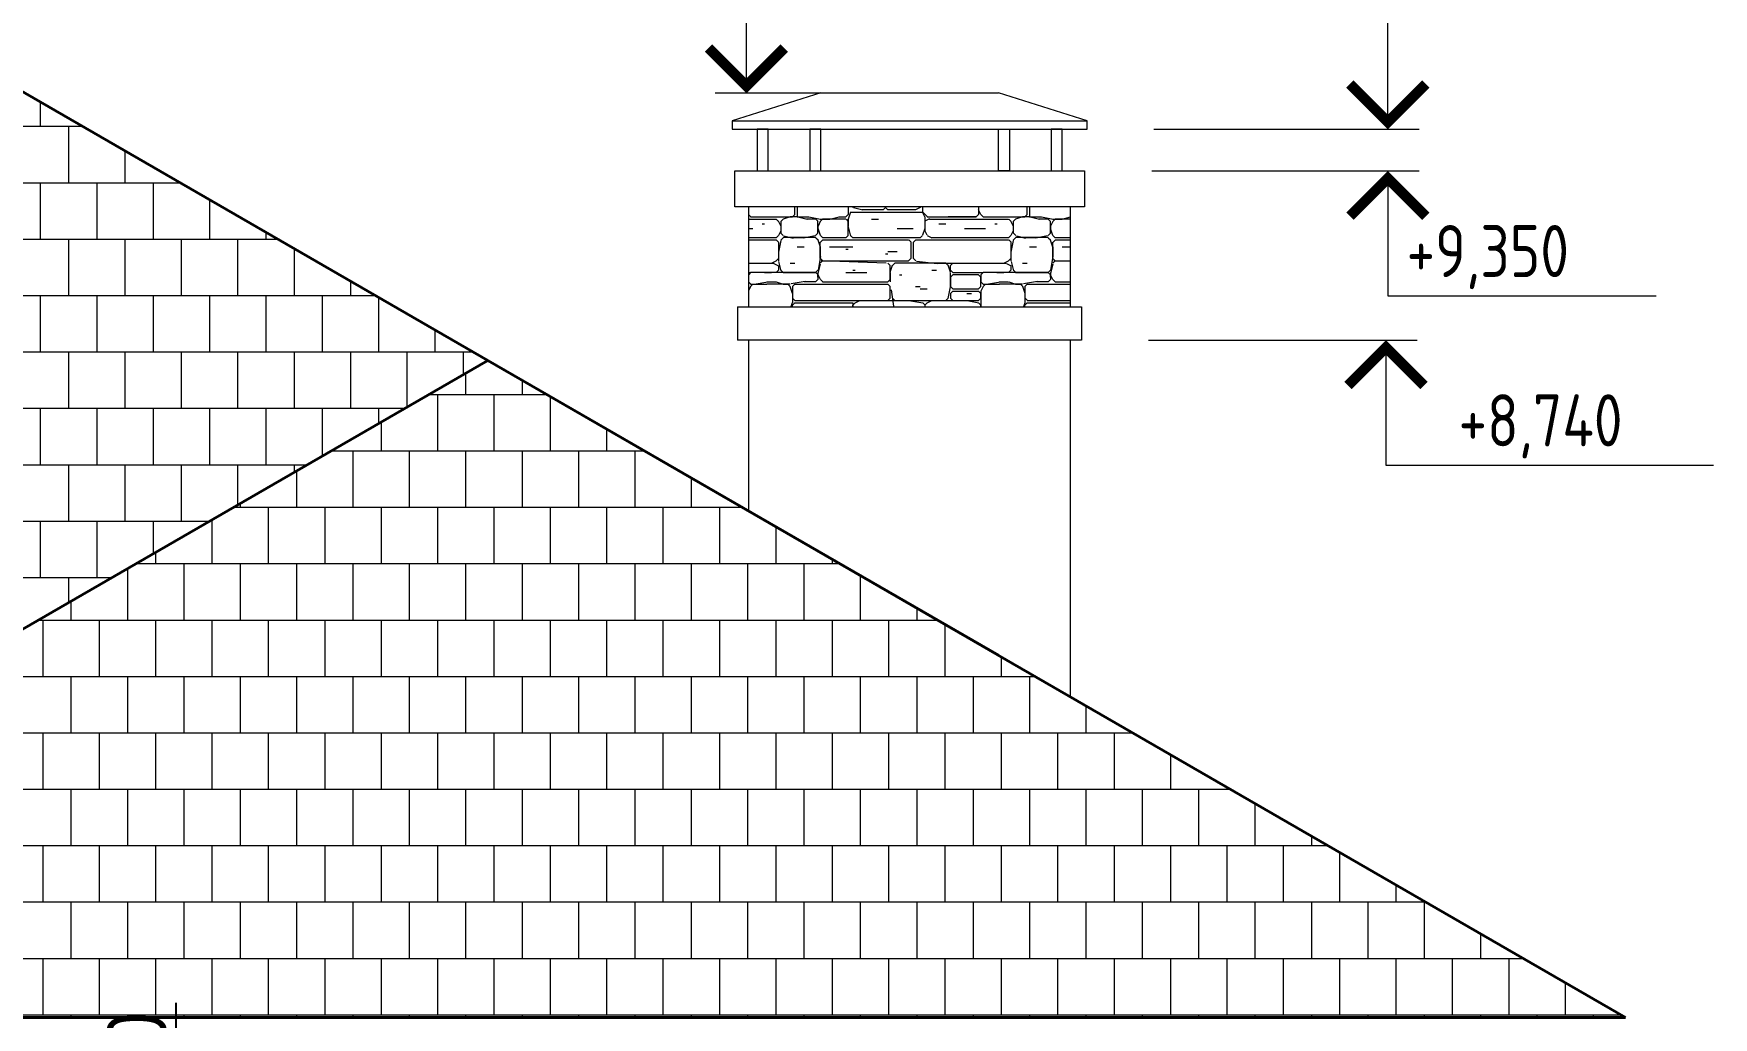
# Model space of a CAD drawing. Extents: x -12289450 to -10763036, y -7834513 to -6150123.
# Drawn here: x -11070380 to -11064325, y -7701421 to -7697876 of the extents above; entities that cross this region are included whole.
import ezdxf

# ---------------------------------------------------------------- set-up
doc = ezdxf.new("R2010")
doc.units = 0
doc.header["$LTSCALE"] = 25
doc.header["$PDMODE"] = 35
doc.layers.get('DefPoints').update_dxf_attribs({"color": 10, "lineweight": 30})
for name, color, linetype in [('005-РАЗМЕРЫ', 252, 'Continuous'), ('008-ШТРИХОВКА', 252, 'Continuous'), ('Крыши', 7, 'Continuous')]:
    doc.layers.add(name, color=color, linetype=linetype)
doc.layers.add('RAZMER', color=7, linetype='Continuous', lineweight=9)
doc.styles.add('GOST 2.304', font='cs_gost2304.shx')
doc.styles.add('TXT0', font='txt', dxfattribs={"width": 0.8})
doc.dimstyles.new('Копия(5) РАЗМЕРЫ', dxfattribs={"dimscale": 30, "dimtxt": 7, "dimasz": 0.15, "dimexe": 0, "dimexo": 0, "dimgap": 1.2, "dimtad": 1, "dimdec": 0, "dimzin": 0, "dimdsep": 46, "dimtxsty": 'TXT0', "dimblk1": 'A8MITTA', "dimblk2": 'A8MITTA', "dimsah": 1, "dimcen": 2, "dimse1": 1, "dimse2": 1, "dimadec": 0, "dimazin": 0, "dimtp": 6, "dimtm": 6, "dimtfac": 1, "dimtdec": 0, "dimtofl": 0, "dimtmove": 0, "dimatfit": 3, "dimldrblk": 'A8MITTA', "dimfxl": 0, "dimtolj": 1, "dimtzin": 0, "dimarcsym": 0})

# ---------------------------------------------------------------- blocks, each defined once
blk = doc.blocks.new('A8MITTA', base_point=(3180, 3140))
for p, q in [((3170, 3130), (3190, 3150)), ((3180, 3155), (3180, 3125)), ((3160, 3140), (3200, 3140))]:
    blk.add_line(p, q)
blk = doc.blocks.new('*D1202')
at = {"layer": '005-РАЗМЕРЫ', "color": 0, "lineweight": -2, "ltscale": 4, "transparency": 16777216}
for p, q in [((-11069865.3, -7701716.2), (-11069865.3, -7701367.7)), ((-11069865.3, -7701785.2), (-11069865.3, -7701789.7))]:
    blk.add_line(p, q, dxfattribs=at)
at = {"layer": 'DefPoints', "color": 0, "ltscale": 4, "transparency": 16777216}
for p in [(-11069869, -7701720.7), (-11069869, -7701780.7), (-11069865.3, -7701780.7)]:
    blk.add_point(p, dxfattribs=at)
at = {"layer": '005-РАЗМЕРЫ', "color": 0, "lineweight": -2, "ltscale": 4, "transparency": 16777216, "xscale": 4.5, "yscale": 4.5, "zscale": 4.5}
for p, rotation in [((-11069865.3, -7701720.7), 270), ((-11069865.3, -7701780.7), 90)]:
    blk.add_blockref('A8MITTA', p, dxfattribs=dict(at, rotation=rotation))
at = {"layer": '005-РАЗМЕРЫ', "color": 0, "lineweight": 25, "ltscale": 4, "transparency": 16777216, "insert": (-11070006.3, -7701529.7), "char_height": 210, "attachment_point": 5, "rotation": 90, "style": 'TXT0'}
blk.add_mtext('\\A1;60', dxfattribs=at)

msp = doc.modelspace()

# ---------------------------------------------------------------- hatches: boundary and pattern name
at = {"layer": '008-ШТРИХОВКА', "lineweight": 9, "ltscale": 3}
h = msp.add_hatch(dxfattribs=at)
h.set_pattern_fill('AR-B88', color=256)
h.set_pattern_definition([(0, (3435.96, -161115.81), (0, 203.2), []), (90, (3435.96, -161115.81), (-101.6, 203.2), [203.2, -203.2])])
h.paths.add_polyline_path([(-11070814.5, -7698014.4), (-11070728.7, -7698014.4), (-11070669, -7698014.4), (-11070540.2, -7698015.2), (-11068742.3, -7699053.6), (-11070670.5, -7700166.7), (-11072021.4, -7700946.7), (-11072842.4, -7701420.7), (-11074038.7, -7701420.7), (-11075689.5, -7701420.7), (-11077638.7, -7701420.7), (-11073050.7, -7698771.9), (-11071738.7, -7698014.4), (-11071561.4, -7698014.4), (-11071305.5, -7698014.4), (-11071138.7, -7698014.4), (-11070943.9, -7698014.4)])
at = {"layer": '008-ШТРИХОВКА', "lineweight": 13, "ltscale": 3}
h = msp.add_hatch(dxfattribs=at)
h.set_pattern_fill('AR-B88', color=256)
h.set_pattern_definition([(0, (-3463.86, -159846.66), (0, 203.2), []), (90, (-3463.86, -159846.66), (-101.6, 203.2), [203.2, -203.2])])
h.paths.add_polyline_path([(-11072842.4, -7701420.7), (-11070792.4, -7700237.2), (-11068742.3, -7699053.6), (-11064642.4, -7701420.7)])
at = {"layer": 'RAZMER', "lineweight": 0, "ltscale": 4}
h = msp.add_hatch(dxfattribs=at)
h.set_pattern_fill('DSLSTN', color=251, scale=300, style=0, pattern_type=2)
h.set_pattern_definition([(180, (462411.6, -635207), (-1e-13, -837.9), [184.338, -653.562]), (0, (461598.8, -635240.5), (0, 837.9), [108.927, -728.973]), (0, (461707.8, -635282.4), (0, 837.9), [58.653, -779.247]), (315, (461699.4, -635274.06), (837.899983, -2e-13), [11.8497, -1173.11985]), (270, (461699.4, -635265.7), (837.9, -2e-13), [8.379, -829.521]), (270, (461699.4, -635248.9), (837.9, -2e-13), [16.758, -821.142]), (225, (461707.76, -635240.54), (-1e-13, -837.899983), [11.8497, -1173.11985]), (180, (461942.4, -635240.5), (-1e-13, -837.9), [234.612, -603.288]), (135, (461950.75, -635248.9), (-837.899983, 7e-14), [11.8497, -1173.11985]), (90, (461950.75, -635257.3), (-837.9, 5e-14), [8.379, -829.521]), (180, (461942.4, -634762.9), (-1e-13, -837.9), [351.918, -485.982]), (180, (461867, -634930.5), (-1e-13, -837.9), [159.201, -678.699]), (180, (462059.7, -634553.5), (-1e-13, -837.9), [343.539, -494.361]), (225, (462193.74, -635005.9), (-1e-13, -837.899983), [11.8497, -1173.11985]), (315, (462193.74, -635005.9), (837.899983, -2e-13), [11.8497, -1173.11985]), (45, (461959.1, -634704.3), (7e-14, 837.899983), [11.8497, -1173.11985]), (0, (461716.1, -634704.3), (0, 837.9), [242.991, -594.909]), (135, (462218.9, -634821.6), (-837.899983, 7e-14), [11.8497, -1173.11985]), (180, (462352.9, -634821.6), (-1e-13, -837.9), [134.064, -703.836]), (225, (462076.43, -634829.97), (-1e-13, -837.899983), [11.8497, -1173.11985]), (180, (462361.3, -634830), (-1e-13, -837.9), [284.886, -553.014]), (0, (461649.1, -635315.95), (0, 837.9), [16.758, -821.142]), (0, (461749.65, -634846.7), (0, 837.9), [8.379, -829.521]), (0, (461598.8, -634804.8), (0, 837.9), [50.274, -787.626]), (0, (461573.7, -634788.1), (0, 837.9), [16.758, -821.142]), (0, (462319.4, -634670.8), (0, 837.9), [33.516, -804.384]), (0, (462336.2, -634662.4), (0, 837.9), [67.032, -770.868]), (0, (461749.65, -635064.6), (0, 837.9), [8.379, -829.521]), (0, (461640.7, -635081.3), (0, 837.9), [75.411, -762.489]), (0, (461548.56, -635064.6), (0, 837.9), [25.137, -812.763]), (0, (462302.7, -635290.8), (0, 837.9), [16.758, -821.142]), (0, (462319.4, -635299.2), (0, 837.9), [25.137, -812.763]), (0, (462244, -635248.9), (0, 837.9), [8.379, -829.521]), (0, (462361.3, -635232.2), (0, 837.9), [16.758, -821.142]), (0, (461850.2, -635207), (0, 837.9), [16.758, -821.142]), (0, (461875.3, -635148.4), (0, 837.9), [25.137, -812.763]), (0, (462076.4, -635232.2), (0, 837.9), [8.379, -829.521]), (0, (462051.3, -635240.5), (0, 837.9), [75.411, -762.489]), (0, (462193.7, -635173.5), (0, 837.9), [8.379, -829.521]), (0, (462202.1, -635165.1), (0, 837.9), [33.516, -804.384]), (0, (462051.3, -635156.75), (0, 837.9), [8.379, -829.521]), (0, (461992.64, -635148.4), (0, 837.9), [83.79, -754.11]), (0, (462235.6, -635081.3), (0, 837.9), [58.653, -779.247]), (0, (462143.5, -635047.8), (0, 837.9), [25.137, -812.763]), (0, (461917.2, -634980.8), (0, 837.9), [8.379, -829.521]), (0, (462001, -634964), (0, 837.9), [16.758, -821.142]), (0, (462009.4, -634955.65), (0, 837.9), [16.758, -821.142]), (0, (461774.8, -634570.2), (0, 837.9), [8.379, -829.521]), (0, (461774.8, -634620.5), (0, 837.9), [50.274, -787.626]), (0, (461925.6, -634587), (0, 837.9), [16.758, -821.142]), (0, (461942.4, -634578.6), (0, 837.9), [67.032, -770.868]), (0, (461867, -634746.2), (0, 837.9), [16.758, -821.142]), (0, (461682.6, -634729.4), (0, 837.9), [25.137, -812.763]), (0, (461674.24, -634721), (0, 837.9), [108.927, -728.973]), (0, (462160.2, -634762.9), (0, 837.9), [8.379, -829.521]), (0, (462026.2, -634746.2), (0, 837.9), [8.379, -829.521]), (0, (462042.9, -634754.56), (0, 837.9), [25.137, -812.763]), (0, (462269.15, -634880.24), (0, 837.9), [41.895, -796.005]), (0, (462235.6, -634871.9), (0, 837.9), [41.895, -796.005]), (0, (462093.2, -634888.6), (0, 837.9), [16.758, -821.142]), (0, (462118.3, -634846.7), (0, 837.9), [16.758, -821.142]), (0, (462109.95, -634838.35), (0, 837.9), [16.758, -821.142]), (0, (461942.4, -634905.4), (0, 837.9), [25.137, -812.763]), (0, (461816.7, -634897), (0, 837.9), [16.758, -821.142]), (0, (461808.3, -634905.4), (0, 837.9), [16.758, -821.142]), (0, (461741.3, -634888.6), (0, 837.9), [16.758, -821.142]), (270, (461699.4, -634469.7), (837.9, -2e-13), [75.411, -762.489]), (243.43495, (461707.76, -634452.9), (3.1e-05, -837.899992), [18.736014, -1854.86532]), (251.56505, (461858.58, -634511.57), (-7e-06, -837.899987), [26.49673, -2623.1757]), (270, (461858.6, -634478.05), (837.9, -2e-13), [33.516, -804.384]), (288.43495, (461850.2, -634452.91), (837.9000444, -1675.799994), [26.49673, -2623.1757]), (333.43495, (461506.66, -635106.48), (837.899992, 3.1e-05), [18.736014, -1854.86532]), (296.56505, (461498.3, -635089.7), (837.900001, -837.900036), [18.736014, -1854.86532]), (270, (461498.3, -635056.2), (837.9, -2e-13), [33.516, -804.384]), (206.56505, (461515.04, -635047.82), (-837.900036, -837.900001), [18.736014, -1854.86532]), (26.565051, (461506.66, -634511.57), (837.900021, 837.900016), [18.736014, -1854.86532]), (348.69007, (461515.04, -634578.6), (837.8999923, 3.91e-05), [42.72469, -4229.7438]), (333.43495, (461498.3, -634570.22), (837.899992, 3.1e-05), [18.736014, -1854.86532]), (270, (461498.3, -634519.95), (837.9, -2e-13), [50.274, -787.626]), (225, (461506.66, -634511.57), (-1e-13, -837.899983), [11.8497, -1173.11985]), (0, (461506.7, -635039.44), (0, 837.9), [175.959, -661.941]), (315, (461489.9, -635022.7), (837.899983, -2e-13), [23.69939, -1161.27015]), (270, (461489.9, -634972.4), (837.9, -2e-13), [50.274, -787.626]), (243.43495, (461498.3, -634955.65), (3.1e-05, -837.899992), [18.736014, -1854.86532]), (225, (461506.66, -634947.3), (-1e-13, -837.899983), [11.8497, -1173.11985]), (194.03624, (461540.18, -634938.9), (-2513.7000764, -837.899857), [34.547505, -3420.2028]), (0, (461867, -634930.5), (0, 837.9), [16.758, -821.142]), (0, (461640.7, -635299.2), (0, 837.9), [41.895, -796.005]), (0, (461598.8, -635307.6), (0, 837.9), [92.169, -745.731]), (45, (461598.83, -634654), (7e-14, 837.899983), [23.69939, -1161.27015]), (90, (461598.8, -634687.5), (-837.9, 5e-14), [33.516, -804.384]), (135, (461607.2, -634695.9), (-837.899983, 7e-14), [11.8497, -1173.11985]), (116.56505, (461707.76, -634662.4), (-837.900001, 837.900036), [18.736014, -1854.86532]), (90, (461707.8, -634679.15), (-837.9, 5e-14), [16.758, -821.142]), (63.434949, (461699.38, -634695.9), (-1.6e-05, 837.899992), [18.736014, -1854.86532]), (288.43495, (462235.64, -634670.77), (837.9000444, -1675.799994), [26.49673, -2623.1757]), (270, (462235.6, -634662.4), (837.9, -2e-13), [8.379, -829.521]), (243.43495, (462244, -634645.63), (3.1e-05, -837.899992), [18.736014, -1854.86532]), (251.56505, (462336.18, -635081.34), (-7e-06, -837.899987), [26.49673, -2623.1757]), (270, (462336.2, -635039.44), (837.9, -2e-13), [41.895, -796.005]), (296.56505, (462327.8, -635022.7), (837.900001, -837.900036), [18.736014, -1854.86532]), (288.43495, (461950.75, -635081.34), (837.9000444, -1675.799994), [26.49673, -2623.1757]), (270, (461950.75, -635073), (837.9, -2e-13), [8.379, -829.521]), (243.43495, (461959.13, -635056.2), (3.1e-05, -837.899992), [18.736014, -1854.86532]), (243.43495, (461816.7, -635089.7), (3.1e-05, -837.899992), [18.736014, -1854.86532]), (270, (461816.7, -635073), (837.9, -2e-13), [16.758, -821.142]), (296.56505, (461808.3, -635056.2), (837.900001, -837.900036), [18.736014, -1854.86532]), (315, (461950.75, -634662.4), (837.899983, -2e-13), [23.69939, -1161.27015]), (63.434949, (461808.3, -634838.35), (-1.6e-05, 837.899992), [18.736014, -1854.86532]), (90, (461808.3, -634855.1), (-837.9, 5e-14), [16.758, -821.142]), (135, (461825.06, -634871.86), (-837.899983, 7e-14), [23.69939, -1161.27015]), (90, (462378.1, -634913.8), (-837.9, 5e-14), [75.411, -762.489]), (45, (462369.7, -634922.14), (7e-14, 837.899983), [11.8497, -1173.11985]), (270, (462327.8, -634938.9), (837.9, -2e-13), [58.653, -779.247]), (270, (462193.7, -634938.9), (837.9, -2e-13), [67.032, -770.868]), (108.43495, (462428.35, -635240.54), (-837.9000444, 1675.799994), [26.49673, -2623.1757]), (90, (462428.35, -635290.8), (-837.9, 5e-14), [50.274, -787.626]), (78.690068, (462419.97, -635332.71), (-9.9e-06, 837.8999923), [42.72469, -4229.7438]), (278.1301, (462210.5, -635274.06), (837.8997774, -5027.3998965), [59.24848, -5865.5994]), (270, (462210.5, -635240.5), (837.9, -2e-13), [33.516, -804.384]), (251.56505, (462218.88, -635215.4), (-7e-06, -837.899987), [26.49673, -2623.1757]), (333.43495, (461791.55, -635207.02), (837.899992, 3.1e-05), [18.736014, -1854.86532]), (180, (461799.9, -635240.5), (-1e-13, -837.9), [58.653, -779.247]), (0, (461707.8, -634880.24), (0, 837.9), [343.539, -494.361]), (180, (461850.2, -635282.4), (-1e-13, -837.9), [83.79, -754.11]), (189.46232, (461900.48, -635274.06), (-4189.4998786, -837.8998155), [50.96747, -5045.7792]), (180, (461942.4, -635274.06), (-1e-13, -837.9), [41.895, -796.005]), (0, (461875.3, -635240.5), (0, 837.9), [25.137, -812.763]), (0, (461758, -635240.5), (0, 837.9), [25.137, -812.763]), (180, (461615.6, -634938.9), (-1e-13, -837.9), [75.411, -762.489]), (90, (461699.4, -634930.5), (-837.9, 5e-14), [50.274, -787.626]), (63.434949, (461691, -634947.27), (-1.6e-05, 837.899992), [18.736014, -1854.86532]), (0, (461665.9, -634947.3), (0, 837.9), [25.137, -812.763]), (350.53768, (461615.59, -634938.9), (837.8999918, 3.62e-05), [50.96747, -5045.7792]), (0, (461640.7, -634947.3), (0, 837.9), [41.895, -796.005]), (350.53768, (461590.45, -634938.9), (837.8999918, 3.62e-05), [50.96747, -5045.7792]), (350.53768, (462277.53, -634503.19), (837.8999918, 3.62e-05), [50.96747, -5045.7792]), (0, (462101.6, -634503.2), (0, 837.9), [175.959, -661.941]), (26.565051, (462084.8, -634511.57), (837.900021, 837.900016), [18.736014, -1854.86532]), (0, (461867, -634511.6), (0, 837.9), [209.475, -628.425]), (0, (461825.1, -634444.5), (0, 837.9), [16.758, -821.142]), (341.56505, (461799.93, -634436.16), (837.899987, -7e-06), [26.49673, -2623.1757]), (0, (461766.4, -634436.16), (0, 837.9), [33.516, -804.384]), (9.4623222, (461716.14, -634444.53), (4189.4998465, 837.8999764), [50.96747, -5045.7792]), (348.69007, (461649.1, -634503.19), (837.8999923, 3.91e-05), [42.72469, -4229.7438]), (0, (461523.4, -634503.2), (0, 837.9), [125.685, -712.215]), (8.1301023, (461632.35, -634586.98), (5027.3998629, 837.8999792), [59.24848, -5865.5994]), (0, (461556.9, -634587), (0, 837.9), [75.411, -762.489]), (281.30993, (461699.38, -634603.74), (837.8998758, -3351.6001317), [42.72469, -4229.7438]), (270, (461699.4, -634578.6), (837.9, -2e-13), [25.137, -812.763]), (243.43495, (461707.76, -634561.84), (3.1e-05, -837.899992), [18.736014, -1854.86532]), (0, (461975.9, -634545.1), (0, 837.9), [50.274, -787.626]), (0, (461766.4, -634545.1), (0, 837.9), [41.895, -796.005]), (0, (462042.9, -634654), (0, 837.9), [16.758, -821.142]), (9.4623222, (461992.64, -634662.39), (4189.4998465, 837.8999764), [50.96747, -5045.7792]), (0, (461791.55, -634662.4), (0, 837.9), [201.096, -636.804]), (0, (461791.55, -634662.4), (0, 837.9), [58.653, -779.247]), (353.65981, (461716.14, -634654.01), (837.8999791, 3.02e-05), [75.87507, -7511.6322]), (180, (462352.9, -634628.9), (-1e-13, -837.9), [276.507, -561.393]), (0, (462076.4, -634587), (0, 837.9), [276.507, -561.393]), (0, (462218.9, -634762.9), (0, 837.9), [184.338, -653.562]), (0, (462218.9, -634712.7), (0, 837.9), [184.338, -653.562]), (0, (462101.6, -634712.7), (0, 837.9), [117.306, -720.594]), (333.43495, (462084.8, -634704.3), (837.899992, 3.1e-05), [18.736014, -1854.86532]), (348.69007, (462185.36, -634628.87), (837.8999923, 3.91e-05), [42.72469, -4229.7438]), (14.036243, (462084.81, -634637.25), (2513.7000325, 837.8999888), [34.547505, -3420.2028]), (180, (461808.3, -634922.1), (-1e-13, -837.9), [67.032, -770.868]), (0, (461590.45, -634712.7), (0, 837.9), [351.918, -485.982]), (0, (461850.2, -634771.3), (0, 837.9), [50.274, -787.626]), (0, (461716.1, -634871.9), (0, 837.9), [83.79, -754.11]), (165.96376, (461590.45, -634880.24), (-837.8999707, -6.1e-05), [34.547505, -3420.2028]), (180, (461649.1, -634880.24), (-1e-13, -837.9), [58.653, -779.247]), (187.12502, (461716.14, -634871.86), (-5865.3000122, -837.9003778), [67.55366, -6687.8121]), (0, (461556.9, -634771.3), (0, 837.9), [242.991, -594.909]), (0, (461867, -635341.1), (0, 837.9), [335.16, -502.74]), (0, (462126.7, -635274.06), (0, 837.9), [41.895, -796.005]), (0, (461867, -635282.4), (0, 837.9), [335.16, -502.74]), (296.56505, (461950.75, -635248.92), (837.900001, -837.900036), [18.736014, -1854.86532]), (270, (461950.75, -635240.5), (837.9, -2e-13), [8.379, -829.521]), (255.96376, (461959.13, -635207.02), (6.1e-05, -837.8999707), [34.547505, -3420.2028]), (0, (461967.5, -635198.64), (0, 837.9), [310.023, -527.877]), (284.03624, (462059.68, -635072.96), (837.899857, -2513.7000764), [34.547505, -3420.2028]), (270, (462059.7, -635047.8), (837.9, -2e-13), [25.137, -812.763]), (251.56505, (462068.06, -635022.69), (-7e-06, -837.899987), [26.49673, -2623.1757]), (0, (461967.5, -635123.2), (0, 837.9), [310.023, -527.877]), (180, (462302.7, -635014.3), (-1e-13, -837.9), [100.548, -737.352]), (206.56505, (462319.43, -635005.93), (-837.900036, -837.900001), [18.736014, -1854.86532]), (315, (462059.7, -634989.17), (837.899983, -2e-13), [11.8497, -1173.11985]), (270, (462059.7, -634972.4), (837.9, -2e-13), [16.758, -821.142]), (243.43495, (462068.06, -634938.9), (3.1e-05, -837.899992), [18.736014, -1854.86532]), (135, (462193.74, -634947.3), (-837.899983, 7e-14), [23.69939, -1161.27015]), (165.96376, (462109.95, -635014.3), (-837.8999707, -6.1e-05), [34.547505, -3420.2028]), (180, (462185.4, -635014.3), (-1e-13, -837.9), [75.411, -762.489]), (0, (462068.06, -635022.7), (0, 837.9), [259.749, -578.151]), (26.565051, (461783.17, -635207.02), (837.900021, 837.900016), [18.736014, -1854.86532]), (0, (461749.65, -635207), (0, 837.9), [33.516, -804.384]), (0, (461540.2, -635207), (0, 837.9), [83.79, -754.11]), (353.65981, (461464.77, -635198.645), (837.8999791, 3.02e-05), [75.87507, -7511.6322]), (0, (461464.8, -635123.2), (0, 837.9), [335.16, -502.74]), (0, (461523.4, -635114.85), (0, 837.9), [276.507, -561.393]), (0, (461515, -635047.8), (0, 837.9), [284.886, -553.014]), (260.53768, (461959.13, -635181.89), (3.62e-05, -837.8999918), [50.96747, -5045.7792]), (270, (461959.1, -635148.4), (837.9, -2e-13), [33.516, -804.384]), (288.43495, (461950.75, -635123.23), (837.9000444, -1675.799994), [26.49673, -2623.1757]), (284.03624, (461808.3, -635198.64), (837.899857, -2513.7000764), [34.547505, -3420.2028]), (270, (461808.3, -635165.1), (837.9, -2e-13), [33.516, -804.384]), (258.69007, (461816.69, -635123.23), (3.91e-05, -837.8999923), [42.72469, -4229.7438]), (45, (461942.4, -635106.5), (7e-14, 837.899983), [11.8497, -1173.11985]), (11.309932, (461900.48, -635114.85), (3351.6001025, 837.8999928), [42.72469, -4229.7438]), (0, (461858.6, -635114.85), (0, 837.9), [41.895, -796.005]), (345.96376, (461825.06, -635106.48), (837.8999707, 6.1e-05), [34.547505, -3420.2028]), (198.43495, (461850.2, -635039.44), (-1675.799994, -837.9000444), [26.49673, -2623.1757]), (180, (461875.3, -635039.44), (-1e-13, -837.9), [25.137, -812.763]), (165.96376, (461908.85, -635047.82), (-837.8999707, -6.1e-05), [34.547505, -3420.2028]), (180, (461942.4, -635047.8), (-1e-13, -837.9), [33.516, -804.384]), (0, (461850.2, -635039.44), (0, 837.9), [8.379, -829.521]), (0, (461707.8, -635039.44), (0, 837.9), [150.822, -687.078]), (345.96376, (461825.06, -634964.03), (837.8999707, 6.1e-05), [34.547505, -3420.2028]), (0, (461749.65, -634964), (0, 837.9), [75.411, -762.489]), (11.309932, (461707.76, -634972.41), (3351.6001025, 837.8999928), [42.72469, -4229.7438]), (296.56505, (461691, -635014.3), (837.900001, -837.900036), [18.736014, -1854.86532]), (270, (461691, -635005.9), (837.9, -2e-13), [8.379, -829.521]), (251.56505, (461699.38, -634980.8), (-7e-06, -837.899987), [26.49673, -2623.1757]), (270, (461875.3, -634938.9), (837.9, -2e-13), [100.548, -737.352]), (351.8699, (461808.31, -634922.14), (837.8999899, 3.95e-05), [59.24848, -5865.5994]), (0, (461766.4, -634922.1), (0, 837.9), [41.895, -796.005]), (0, (462026.2, -635039.44), (0, 837.9), [25.137, -812.763]), (14.036243, (461992.64, -635047.82), (2513.7000325, 837.8999888), [34.547505, -3420.2028]), (0, (461959.1, -635047.8), (0, 837.9), [33.516, -804.384]), (348.69007, (461917.23, -635039.44), (837.8999923, 3.91e-05), [42.72469, -4229.7438]), (0, (461875.3, -635039.44), (0, 837.9), [41.895, -796.005]), (180, (462051.3, -634930.5), (-1e-13, -837.9), [167.58, -670.32]), (14.036243, (462336.18, -634930.52), (2513.7000325, 837.8999888), [34.547505, -3420.2028]), (0, (462126.7, -634930.5), (0, 837.9), [209.475, -628.425]), (243.43495, (462210.5, -634788.07), (3.1e-05, -837.899992), [18.736014, -1854.86532]), (270, (462210.5, -634762.9), (837.9, -2e-13), [25.137, -812.763]), (281.30993, (462202.12, -634721.04), (837.8998758, -3351.6001317), [42.72469, -4229.7438]), (296.56505, (461950.75, -634788.07), (837.900001, -837.900036), [18.736014, -1854.86532]), (270, (461950.75, -634746.2), (837.9, -2e-13), [41.895, -796.005]), (251.56505, (461959.13, -634721.04), (-7e-06, -837.899987), [26.49673, -2623.1757]), (0, (461959.1, -634721), (0, 837.9), [242.991, -594.909]), (0, (461967.5, -634813.2), (0, 837.9), [226.233, -611.667]), (26.565051, (462352.94, -634821.6), (837.900021, 837.900016), [18.736014, -1854.86532]), (333.43495, (462361.32, -634829.97), (837.899992, 3.1e-05), [18.736014, -1854.86532]), (90, (462068.06, -634846.7), (-837.9, 5e-14), [8.379, -829.521]), (75.963757, (462059.68, -634880.24), (-1.7e-05, 837.8999707), [34.547505, -3420.2028]), (90, (462059.7, -634930.5), (-837.9, 5e-14), [50.274, -787.626]), (0, (461816.7, -634821.6), (0, 837.9), [234.612, -603.288]), (0, (461850.2, -634813.2), (0, 837.9), [41.895, -796.005]), (180, (461942.4, -634813.2), (-1e-13, -837.9), [125.685, -712.215]), (225, (461950.75, -634804.83), (-1e-13, -837.899983), [11.8497, -1173.11985]), (270, (461950.75, -634779.7), (837.9, -2e-13), [25.137, -812.763]), (315, (461942.4, -634771.3), (837.899983, -2e-13), [11.8497, -1173.11985]), (0, (461816.7, -634771.3), (0, 837.9), [125.685, -712.215]), (45, (461808.3, -634779.7), (7e-14, 837.899983), [11.8497, -1173.11985]), (90, (461808.3, -634804.8), (-837.9, 5e-14), [25.137, -812.763]), (135, (461816.7, -634813.2), (-837.899983, 7e-14), [11.8497, -1173.11985]), (26.565051, (462034.54, -634930.5), (837.900021, 837.900016), [18.736014, -1854.86532]), (0, (461992.64, -634930.5), (0, 837.9), [41.895, -796.005]), (0, (461707.8, -634922.1), (0, 837.9), [33.516, -804.384]), (180, (462051.3, -634871.9), (-1e-13, -837.9), [226.233, -611.667]), (180, (462369.7, -634771.3), (-1e-13, -837.9), [150.822, -687.078]), (225, (461950.75, -635265.7), (-1e-13, -837.899983), [11.8497, -1173.11985]), (45, (461691, -635299.2), (7e-14, 837.899983), [11.8497, -1173.11985]), (315, (461691, -635248.9), (837.899983, -2e-13), [11.8497, -1173.11985]), (45, (461590.45, -635257.3), (7e-14, 837.899983), [11.8497, -1173.11985]), (315, (461590.45, -635290.8), (837.899983, -2e-13), [11.8497, -1173.11985]), (45, (461590.45, -635315.95), (7e-14, 837.899983), [11.8497, -1173.11985]), (315, (461590.45, -635332.7), (837.899983, -2e-13), [11.8497, -1173.11985]), (225, (461699.4, -635332.7), (-1e-13, -837.899983), [11.8497, -1173.11985]), (315, (461691, -635307.6), (837.899983, -2e-13), [11.8497, -1173.11985]), (315, (461858.6, -635332.7), (837.899983, -2e-13), [11.8497, -1173.11985]), (45, (461858.6, -635290.8), (7e-14, 837.899983), [11.8497, -1173.11985]), (225, (462420, -635332.7), (-1e-13, -837.899983), [11.8497, -1173.11985]), (315, (462411.6, -635207), (837.899983, -2e-13), [11.8497, -1173.11985]), (45, (462218.9, -635215.4), (7e-14, 837.899983), [11.8497, -1173.11985]), (315, (462218.9, -635332.7), (837.899983, -2e-13), [11.8497, -1173.11985]), (225, (462210.5, -635332.7), (-1e-13, -837.899983), [11.8497, -1173.11985]), (315, (462202.1, -635282.43), (837.899983, -2e-13), [11.8497, -1173.11985]), (225, (462210.5, -635265.7), (-1e-13, -837.899983), [11.8497, -1173.11985]), (315, (462202.1, -635207), (837.899983, -2e-13), [11.8497, -1173.11985]), (315, (461959.1, -635265.7), (837.899983, -2e-13), [11.8497, -1173.11985]), (45, (461959.1, -635207), (7e-14, 837.899983), [11.8497, -1173.11985]), (45, (461942.4, -635240.54), (7e-14, 837.899983), [11.8497, -1173.11985]), (315, (461816.7, -635232.16), (837.899983, -2e-13), [11.8497, -1173.11985]), (225, (461808.3, -635232.16), (-1e-13, -837.899983), [11.8497, -1173.11985]), (315, (461590.45, -635232.16), (837.899983, -2e-13), [11.8497, -1173.11985]), (45, (461590.45, -635215.4), (7e-14, 837.899983), [11.8497, -1173.11985]), (135, (461967.5, -635198.64), (-837.899983, 7e-14), [11.8497, -1173.11985]), (225, (462285.9, -635190.27), (-1e-13, -837.899983), [11.8497, -1173.11985]), (315, (462277.53, -635123.23), (837.899983, -2e-13), [11.8497, -1173.11985]), (45, (461959.1, -635131.6), (7e-14, 837.899983), [11.8497, -1173.11985]), (315, (461942.4, -635114.85), (837.899983, -2e-13), [11.8497, -1173.11985]), (315, (461942.4, -635047.8), (837.899983, -2e-13), [11.8497, -1173.11985]), (45, (461816.7, -635056.2), (7e-14, 837.899983), [11.8497, -1173.11985]), (315, (461816.7, -635098.1), (837.899983, -2e-13), [11.8497, -1173.11985]), (45, (461816.7, -635123.23), (7e-14, 837.899983), [11.8497, -1173.11985]), (225, (461808.3, -635190.27), (-1e-13, -837.899983), [11.8497, -1173.11985]), (315, (461456.4, -635190.27), (837.899983, -2e-13), [11.8497, -1173.11985]), (225, (461464.77, -635123.23), (-1e-13, -837.899983), [11.8497, -1173.11985]), (315, (461799.9, -635123.23), (837.899983, -2e-13), [11.8497, -1173.11985]), (225, (461808.3, -635106.5), (-1e-13, -837.899983), [11.8497, -1173.11985]), (315, (461799.9, -635047.8), (837.899983, -2e-13), [11.8497, -1173.11985]), (225, (461691, -635031.06), (-1e-13, -837.899983), [11.8497, -1173.11985]), (315, (461682.6, -634947.3), (837.899983, -2e-13), [11.8497, -1173.11985]), (45, (461548.56, -634888.6), (7e-14, 837.899983), [11.8497, -1173.11985]), (315, (461548.56, -634930.5), (837.899983, -2e-13), [11.8497, -1173.11985]), (45, (461875.34, -634938.9), (7e-14, 837.899983), [11.8497, -1173.11985]), (45, (461858.6, -635039.44), (7e-14, 837.899983), [11.8497, -1173.11985]), (315, (461699.4, -635031.06), (837.899983, -2e-13), [11.8497, -1173.11985]), (45, (461699.4, -634980.8), (7e-14, 837.899983), [11.8497, -1173.11985]), (315, (461858.6, -634972.4), (837.899983, -2e-13), [11.8497, -1173.11985]), (225, (461875.34, -634955.65), (-1e-13, -837.899983), [11.8497, -1173.11985]), (315, (461866.96, -634930.5), (837.899983, -2e-13), [11.8497, -1173.11985]), (315, (461699.4, -634955.65), (837.899983, -2e-13), [11.8497, -1173.11985]), (45, (461699.4, -634938.9), (7e-14, 837.899983), [11.8497, -1173.11985]), (315, (461699.4, -634913.76), (837.899983, -2e-13), [11.8497, -1173.11985]), (45, (461699.4, -634888.6), (7e-14, 837.899983), [11.8497, -1173.11985]), (315, (462051.3, -634880.24), (837.899983, -2e-13), [11.8497, -1173.11985]), (225, (462059.7, -634913.76), (-1e-13, -837.899983), [11.8497, -1173.11985]), (315, (462051.3, -634930.5), (837.899983, -2e-13), [11.8497, -1173.11985]), (45, (462051.3, -635039.44), (7e-14, 837.899983), [11.8497, -1173.11985]), (45, (462051.3, -635114.85), (7e-14, 837.899983), [11.8497, -1173.11985]), (315, (461959.1, -635106.5), (837.899983, -2e-13), [11.8497, -1173.11985]), (45, (461959.1, -635056.2), (7e-14, 837.899983), [11.8497, -1173.11985]), (315, (462051.3, -635047.8), (837.899983, -2e-13), [11.8497, -1173.11985]), (135, (462076.43, -635114.85), (-837.899983, 7e-14), [11.8497, -1173.11985]), (225, (462327.8, -635106.5), (-1e-13, -837.899983), [11.8497, -1173.11985]), (315, (462068.06, -634997.55), (837.899983, -2e-13), [11.8497, -1173.11985]), (45, (462068.06, -634938.9), (7e-14, 837.899983), [11.8497, -1173.11985]), (45, (462319.4, -635005.9), (7e-14, 837.899983), [11.8497, -1173.11985]), (45, (462193.74, -634938.9), (7e-14, 837.899983), [11.8497, -1173.11985]), (315, (462319.4, -634930.5), (837.899983, -2e-13), [11.8497, -1173.11985]), (135, (462378.1, -634779.7), (-837.899983, 7e-14), [11.8497, -1173.11985]), (45, (462369.7, -634813.2), (7e-14, 837.899983), [11.8497, -1173.11985]), (225, (462059.7, -634863.5), (-1e-13, -837.899983), [11.8497, -1173.11985]), (315, (462051.3, -634821.6), (837.899983, -2e-13), [11.8497, -1173.11985]), (135, (462411.6, -634721.04), (-837.899983, 7e-14), [11.8497, -1173.11985]), (45, (462403.2, -634762.94), (7e-14, 837.899983), [11.8497, -1173.11985]), (315, (462210.5, -634754.56), (837.899983, -2e-13), [11.8497, -1173.11985]), (45, (462210.5, -634721.04), (7e-14, 837.899983), [11.8497, -1173.11985]), (45, (462210.5, -634779.7), (7e-14, 837.899983), [11.8497, -1173.11985]), (225, (462202.1, -634804.83), (-1e-13, -837.899983), [11.8497, -1173.11985]), (315, (461959.1, -634804.83), (837.899983, -2e-13), [11.8497, -1173.11985]), (225, (461808.3, -634863.5), (-1e-13, -837.899983), [11.8497, -1173.11985]), (315, (461548.56, -634863.5), (837.899983, -2e-13), [11.8497, -1173.11985]), (45, (461548.56, -634779.7), (7e-14, 837.899983), [11.8497, -1173.11985]), (315, (461799.9, -634771.3), (837.899983, -2e-13), [11.8497, -1173.11985]), (225, (461950.75, -634754.56), (-1e-13, -837.899983), [11.8497, -1173.11985]), (315, (461942.4, -634712.66), (837.899983, -2e-13), [11.8497, -1173.11985]), (315, (461582.1, -634754.56), (837.899983, -2e-13), [11.8497, -1173.11985]), (225, (461590.45, -634712.66), (-1e-13, -837.899983), [11.8497, -1173.11985]), (315, (461531.8, -634620.5), (837.899983, -2e-13), [11.8497, -1173.11985]), (45, (461531.8, -634595.36), (7e-14, 837.899983), [11.8497, -1173.11985]), (315, (461691, -634511.57), (837.899983, -2e-13), [11.8497, -1173.11985]), (225, (461699.4, -634570.2), (-1e-13, -837.899983), [11.8497, -1173.11985]), (315, (461691, -634587), (837.899983, -2e-13), [11.8497, -1173.11985]), (225, (461699.4, -634620.5), (-1e-13, -837.899983), [11.8497, -1173.11985]), (315, (461607.2, -634695.9), (837.899983, -2e-13), [11.8497, -1173.11985]), (225, (461699.4, -634695.9), (-1e-13, -837.899983), [11.8497, -1173.11985]), (315, (461691, -634637.25), (837.899983, -2e-13), [11.8497, -1173.11985]), (315, (461707.76, -634695.9), (837.899983, -2e-13), [11.8497, -1173.11985]), (45, (461707.76, -634670.77), (7e-14, 837.899983), [11.8497, -1173.11985]), (315, (461950.75, -634662.4), (837.899983, -2e-13), [11.8497, -1173.11985]), (315, (461967.5, -634704.3), (837.899983, -2e-13), [11.8497, -1173.11985]), (45, (461967.5, -634670.77), (7e-14, 837.899983), [11.8497, -1173.11985]), (225, (462076.43, -634704.3), (-1e-13, -837.899983), [11.8497, -1173.11985]), (315, (462068.06, -634662.4), (837.899983, -2e-13), [11.8497, -1173.11985]), (315, (462076.43, -634695.9), (837.899983, -2e-13), [11.8497, -1173.11985]), (225, (462235.64, -634695.9), (-1e-13, -837.899983), [23.69939, -1161.27015]), (315, (462244, -634695.9), (837.899983, -2e-13), [11.8497, -1173.11985]), (225, (462436.73, -634695.9), (-1e-13, -837.899983), [11.8497, -1173.11985]), (315, (462428.35, -634637.25), (837.899983, -2e-13), [11.8497, -1173.11985]), (45, (462244, -634645.63), (7e-14, 837.899983), [11.8497, -1173.11985]), (315, (462227.26, -634637.25), (837.899983, -2e-13), [11.8497, -1173.11985]), (45, (462076.43, -634645.63), (7e-14, 837.899983), [11.8497, -1173.11985]), (45, (462059.7, -634654), (7e-14, 837.899983), [11.8497, -1173.11985]), (315, (461707.76, -634645.63), (837.899983, -2e-13), [11.8497, -1173.11985]), (225, (461716.14, -634553.46), (-1e-13, -837.899983), [11.8497, -1173.11985]), (315, (462059.7, -634553.46), (837.899983, -2e-13), [11.8497, -1173.11985]), (225, (462076.43, -634536.7), (-1e-13, -837.899983), [11.8497, -1173.11985]), (315, (461858.6, -634536.7), (837.899983, -2e-13), [11.8497, -1173.11985]), (45, (461858.6, -634519.95), (7e-14, 837.899983), [11.8497, -1173.11985]), (45, (461841.8, -634545.1), (7e-14, 837.899983), [11.8497, -1173.11985]), (45, (461707.76, -634452.9), (7e-14, 837.899983), [11.8497, -1173.11985]), (315, (461841.8, -634444.53), (837.899983, -2e-13), [11.8497, -1173.11985]), (45, (462352.94, -634628.9), (7e-14, 837.899983), [11.8497, -1173.11985]), (315, (462068.06, -634620.5), (837.899983, -2e-13), [11.8497, -1173.11985]), (225, (462076.43, -634587), (-1e-13, -837.899983), [11.8497, -1173.11985]), (315, (462352.94, -634587), (837.899983, -2e-13), [11.8497, -1173.11985]), (45, (462327.8, -634578.6), (7e-14, 837.899983), [11.8497, -1173.11985]), (315, (462076.43, -634570.2), (837.899983, -2e-13), [11.8497, -1173.11985]), (45, (462076.43, -634519.95), (7e-14, 837.899983), [11.8497, -1173.11985]), (315, (462327.8, -634511.57), (837.899983, -2e-13), [11.8497, -1173.11985]), (270, (461456.4, -635131.6), (837.9, -2e-13), [58.653, -779.247]), (270, (461699.4, -634528.3), (837.9, -2e-13), [41.895, -796.005]), (270, (462068.06, -634561.8), (837.9, -2e-13), [83.79, -754.11]), (270, (462076.4, -634645.6), (837.9, -2e-13), [58.653, -779.247]), (90, (462235.6, -634695.9), (-837.9, 5e-14), [50.274, -787.626]), (0, (461716.1, -634662.4), (0, 837.9), [234.612, -603.288]), (90, (461707.8, -634695.9), (-837.9, 5e-14), [25.137, -812.763]), (0, (461975.9, -634662.4), (0, 837.9), [92.169, -745.731]), (270, (462076.4, -634670.8), (837.9, -2e-13), [25.137, -812.763]), (90, (461967.5, -634704.3), (-837.9, 5e-14), [33.516, -804.384]), (270, (461808.3, -634779.7), (837.9, -2e-13), [83.79, -754.11]), (270, (461548.56, -634779.7), (837.9, -2e-13), [83.79, -754.11]), (270, (461582.1, -634721), (837.9, -2e-13), [33.516, -804.384]), (90, (462378.1, -634804.8), (-837.9, 5e-14), [25.137, -812.763]), (270, (462210.5, -634779.7), (837.9, -2e-13), [33.516, -804.384]), (90, (462411.6, -634754.56), (-837.9, 5e-14), [33.516, -804.384]), (0, (462252.4, -634637.25), (0, 837.9), [167.58, -670.32]), (270, (462436.7, -634645.6), (837.9, -2e-13), [50.274, -787.626]), (0, (461615.6, -634704.3), (0, 837.9), [75.411, -762.489]), (270, (461531.8, -634595.36), (837.9, -2e-13), [25.137, -812.763]), (270, (462068.06, -634595.36), (837.9, -2e-13), [25.137, -812.763]), (0, (461975.9, -634712.7), (0, 837.9), [92.169, -745.731]), (180, (461691, -634637.25), (-1e-13, -837.9), [75.411, -762.489]), (180, (462428.35, -634637.25), (-1e-13, -837.9), [8.379, -829.521]), (180, (462428.35, -634704.3), (-1e-13, -837.9), [8.379, -829.521]), (0, (461582.1, -634628.9), (0, 837.9), [108.927, -728.973]), (90, (461699.4, -634620.5), (-837.9, 5e-14), [25.137, -812.763]), (180, (461691, -634587), (-1e-13, -837.9), [108.927, -728.973]), (270, (461950.75, -634721), (837.9, -2e-13), [33.516, -804.384]), (270, (462361.3, -634595.36), (837.9, -2e-13), [25.137, -812.763]), (0, (461540.2, -634587), (0, 837.9), [41.895, -796.005]), (0, (461540.2, -634628.9), (0, 837.9), [41.895, -796.005]), (0, (462252.4, -634704.3), (0, 837.9), [167.58, -670.32]), (270, (462210.5, -634721), (837.9, -2e-13), [33.516, -804.384]), (90, (462059.7, -634913.8), (-837.9, 5e-14), [25.137, -812.763]), (180, (461699.4, -634880.24), (-1e-13, -837.9), [117.306, -720.594]), (270, (462059.7, -634830), (837.9, -2e-13), [33.516, -804.384]), (270, (461691, -634955.65), (837.9, -2e-13), [75.411, -762.489]), (180, (461682.6, -635039.44), (-1e-13, -837.9), [100.548, -737.352]), (270, (461808.3, -635131.6), (837.9, -2e-13), [58.653, -779.247]), (0, (461699.4, -634545.1), (0, 837.9), [142.443, -695.457]), (270, (461590.45, -635257.3), (837.9, -2e-13), [33.516, -804.384]), (0, (461598.8, -635341.1), (0, 837.9), [92.169, -745.731]), (90, (461699.4, -635332.7), (-837.9, 5e-14), [16.758, -821.142]), (180, (461691, -635248.9), (-1e-13, -837.9), [92.169, -745.731]), (270, (461858.6, -634528.3), (837.9, -2e-13), [8.379, -829.521]), (0, (461867, -634545.1), (0, 837.9), [201.096, -636.804]), (90, (462076.4, -634536.7), (-837.9, 5e-14), [8.379, -829.521]), (90, (461858.6, -634528.3), (-837.9, 5e-14), [8.379, -829.521]), (270, (462076.4, -634511.6), (837.9, -2e-13), [16.758, -821.142]), (270, (462076.4, -634528.3), (837.9, -2e-13), [41.895, -796.005]), (0, (462084.8, -634578.6), (0, 837.9), [242.991, -594.909]), (90, (462336.2, -634570.2), (-837.9, 5e-14), [41.895, -796.005]), (90, (462076.4, -634528.3), (-837.9, 5e-14), [8.379, -829.521]), (270, (462336.2, -634519.95), (837.9, -2e-13), [8.379, -829.521]), (0, (462227.26, -635341.1), (0, 837.9), [184.338, -653.562]), (90, (461699.4, -634528.3), (-837.9, 5e-14), [8.379, -829.521]), (0, (461598.8, -635299.2), (0, 837.9), [92.169, -745.731]), (270, (461590.45, -635315.95), (837.9, -2e-13), [16.758, -821.142]), (90, (461699.4, -635290.8), (-837.9, 5e-14), [33.516, -804.384]), (270, (461858.6, -635290.8), (837.9, -2e-13), [41.895, -796.005]), (90, (462210.5, -635332.7), (-837.9, 5e-14), [41.895, -796.005]), (270, (461808.3, -635215.4), (837.9, -2e-13), [16.758, -821.142]), (90, (461590.45, -635232.2), (-837.9, 5e-14), [16.758, -821.142]), (0, (461598.8, -635207), (0, 837.9), [192.717, -645.183]), (270, (461950.75, -635257.3), (837.9, -2e-13), [8.379, -829.521]), (90, (461699.4, -635265.7), (-837.9, 5e-14), [8.379, -829.521]), (0, (461967.5, -635274.06), (0, 837.9), [234.612, -603.288]), (90, (462210.5, -635265.7), (-837.9, 5e-14), [50.274, -787.626]), (177.95459, (462202.12, -635207.024), (-837.900014315, 2.3127e-05), [234.761574, -23241.396]), (0, (461967.5, -635114.85), (0, 837.9), [83.79, -754.11]), (90, (462059.7, -635106.5), (-837.9, 5e-14), [50.274, -787.626]), (180, (462051.3, -635047.8), (-1e-13, -837.9), [83.79, -754.11]), (0, (462076.4, -635114.85), (0, 837.9), [242.991, -594.909]), (180, (462177, -634930.5), (-1e-13, -837.9), [117.306, -720.594]), (90, (461950.75, -635098.1), (-837.9, 5e-14), [41.895, -796.005]), (270, (461816.7, -635056.2), (837.9, -2e-13), [41.895, -796.005]), (90, (461959.1, -635190.3), (-837.9, 5e-14), [58.653, -779.247]), (270, (462285.9, -635131.6), (837.9, -2e-13), [58.653, -779.247]), (180, (461942.4, -635114.85), (-1e-13, -837.9), [117.306, -720.594]), (0, (461825.1, -635240.5), (0, 837.9), [117.306, -720.594]), (180, (461582.1, -634880.24), (-1e-13, -837.9), [25.137, -812.763]), (270, (461548.56, -634888.6), (837.9, -2e-13), [41.895, -796.005]), (90, (461699.4, -634913.8), (-837.9, 5e-14), [25.137, -812.763]), (90, (461867, -635031.1), (-837.9, 5e-14), [50.274, -787.626]), (270, (461699.4, -634938.9), (837.9, -2e-13), [16.758, -821.142]), (0, (461707.8, -634964), (0, 837.9), [159.201, -678.699]), (90, (461875.3, -634955.65), (-837.9, 5e-14), [16.758, -821.142]), (270, (462059.7, -634938.9), (837.9, -2e-13), [92.169, -745.731])])
h.paths.add_polyline_path([(-11067585.9, -7698860.7), (-11067802.4, -7698860.7), (-11067802.4, -7698500.7), (-11066642.4, -7698500.7), (-11066642.4, -7698860.7), (-11067446.6, -7698860.7)])

# ---------------------------------------------------------------- linework, layer by layer
at = {"layer": 'RAZMER', "linetype": 'Continuous', "lineweight": 0, "ltscale": 75}
for p, q in [((-11067810.8, -7698091.1), (-11067810.8, -7697641.1)), ((-11065498.8, -7698220.7), (-11065498.8, -7697770.7)), ((-11067434, -7698091.1), (-11067923.3, -7698091.1)), ((-11066342.5, -7698220.7), (-11065386.3, -7698220.7)), ((-11066349.7, -7698370.7), (-11065386.3, -7698370.7)), ((-11065498.8, -7698370.7), (-11065498.8, -7698820.7)), ((-11065498.8, -7698820.7), (-11064531.3, -7698820.7)), ((-11066361.3, -7698980.7), (-11065393, -7698980.7)), ((-11065505.5, -7698980.7), (-11065505.5, -7699430.7)), ((-11065505.5, -7699430.7), (-11064325.5, -7699430.7))]:
    msp.add_line(p, q, dxfattribs=at)
at = {"layer": 'RAZMER', "lineweight": 0, "ltscale": 4}
for p, q in [((-11067542.4, -7698089.1), (-11067862.4, -7698190.7)), ((-11066582.4, -7698190.7), (-11066902.4, -7698089.1)), ((-11067862.4, -7698190.7), (-11067862.4, -7698220.7)), ((-11067862.4, -7698190.7), (-11066582.4, -7698190.7)), ((-11067862.4, -7698220.7), (-11066582.4, -7698220.7)), ((-11066842.4, -7698220.7), (-11066842.4, -7698220.7)), ((-11066842.4, -7698220.7), (-11066842.4, -7698220.7)), ((-11066582.4, -7698220.7), (-11066582.4, -7698190.7)), ((-11067852.4, -7698500.7), (-11067852.4, -7698370.7)), ((-11067852.4, -7698370.7), (-11066592.4, -7698370.7)), ((-11067092.4, -7698370.7), (-11066592.4, -7698370.7)), ((-11066592.4, -7698370.7), (-11066592.4, -7698500.7)), ((-11066592.4, -7698500.7), (-11067852.4, -7698500.7)), ((-11067842.4, -7698860.7), (-11066602.4, -7698860.7)), ((-11067842.4, -7698860.7), (-11067842.4, -7698980.7)), ((-11066602.4, -7698860.7), (-11066602.4, -7698980.7)), ((-11066602.4, -7698980.7), (-11067842.4, -7698980.7))]:
    msp.add_line(p, q, dxfattribs=at)
at = {"layer": 'RAZMER', "linetype": 'Continuous', "lineweight": 0, "ltscale": 75, "const_width": 37.5}
for points in [[(-11067674, -7697927.9), (-11067810.8, -7698064.6), (-11067947.5, -7697927.9)], [(-11065362.1, -7698057.5), (-11065498.8, -7698194.2), (-11065635.6, -7698057.5)], [(-11065635.6, -7698534), (-11065498.8, -7698397.2), (-11065362.1, -7698534)], [(-11065642.2, -7699144), (-11065505.5, -7699007.2), (-11065368.7, -7699144)]]:
    msp.add_lwpolyline(points, dxfattribs=at)
at = {"layer": 'RAZMER', "lineweight": 0, "ltscale": 4}
for points in [[(-11067542.4, -7698089.1), (-11066902.4, -7698089.1)], [(-11067732.4, -7698370.7), (-11067732.4, -7698220.7), (-11067732.4, -7698220.7), (-11067772.4, -7698220.7), (-11067772.4, -7698370.7), (-11067732.4, -7698370.7)], [(-11067542.4, -7698370.7), (-11067542.4, -7698220.7), (-11067542.4, -7698220.7), (-11067582.4, -7698220.7), (-11067582.4, -7698370.7), (-11067542.4, -7698370.7)], [(-11066902.4, -7698370.7), (-11066902.4, -7698220.7), (-11066902.4, -7698220.7), (-11066862.4, -7698220.7), (-11066862.4, -7698370.7), (-11066902.4, -7698370.7)], [(-11066672.4, -7698370.7), (-11066672.4, -7698220.7), (-11066672.4, -7698220.7), (-11066712.4, -7698220.7), (-11066712.4, -7698370.7), (-11066672.4, -7698370.7)], [(-11067802.4, -7698860.7), (-11067802.4, -7698500.7)], [(-11066642.4, -7698860.7), (-11066642.4, -7698500.7)], [(-11067802.4, -7699596.3), (-11067802.4, -7698980.7)], [(-11066642.4, -7700266), (-11066642.4, -7698980.7)]]:
    msp.add_lwpolyline(points, dxfattribs=at)
at = {"layer": 'Крыши', "lineweight": 30, "ltscale": 3}
for points in [[(-11068742.4, -7699053.6), (-11070542.4, -7698014.4)], [(-11068242.4, -7701420.7), (-11064642.4, -7701420.7)]]:
    msp.add_lwpolyline(points, dxfattribs=at)
at = {"layer": 'Крыши', "lineweight": 35, "ltscale": 3}
for points in [[(-11068742.4, -7699053.6), (-11072842.4, -7701420.7)], [(-11068742.4, -7699053.6), (-11064642.4, -7701420.7)], [(-11068742.4, -7699053.6), (-11066902.4, -7700115.9)], [(-11068742.4, -7699053.6), (-11066902.4, -7700115.9)]]:
    msp.add_lwpolyline(points, dxfattribs=at)
at = {"layer": 'Крыши', "lineweight": 40, "ltscale": 3}
msp.add_lwpolyline([(-11072842.4, -7701420.7), (-11064642.4, -7701420.7)], dxfattribs=at)

# ---------------------------------------------------------------- texts
at = {"layer": 'RAZMER', "linetype": 'Continuous', "lineweight": 0, "ltscale": 75, "style": 'GOST 2.304'}
for s, p in [('+9,350', (-11065431.3, -7698753.2)), ('+8,740', (-11065244.2, -7699363.2))]:
    msp.add_text(s, height=187.5, dxfattribs=at).set_placement(p)

# ---------------------------------------------------------------- dimensions: what is measured, and where the dimension line sits
at = {"layer": '005-РАЗМЕРЫ', "lineweight": 25, "ltscale": 4}
dim = msp.add_linear_dim(base=(-11069865.3, -7701780.7), p1=(-11069869, -7701720.7), p2=(-11069869, -7701780.7), angle=270, dimstyle='Копия(5) РАЗМЕРЫ', dxfattribs=at)
dim.commit()
dim.dimension.update_dxf_attribs({"geometry": '*D1202', "text_midpoint": (-11069865.3, -7701529.7), "dimtype": 160})

doc.saveas('drawing.dxf')
